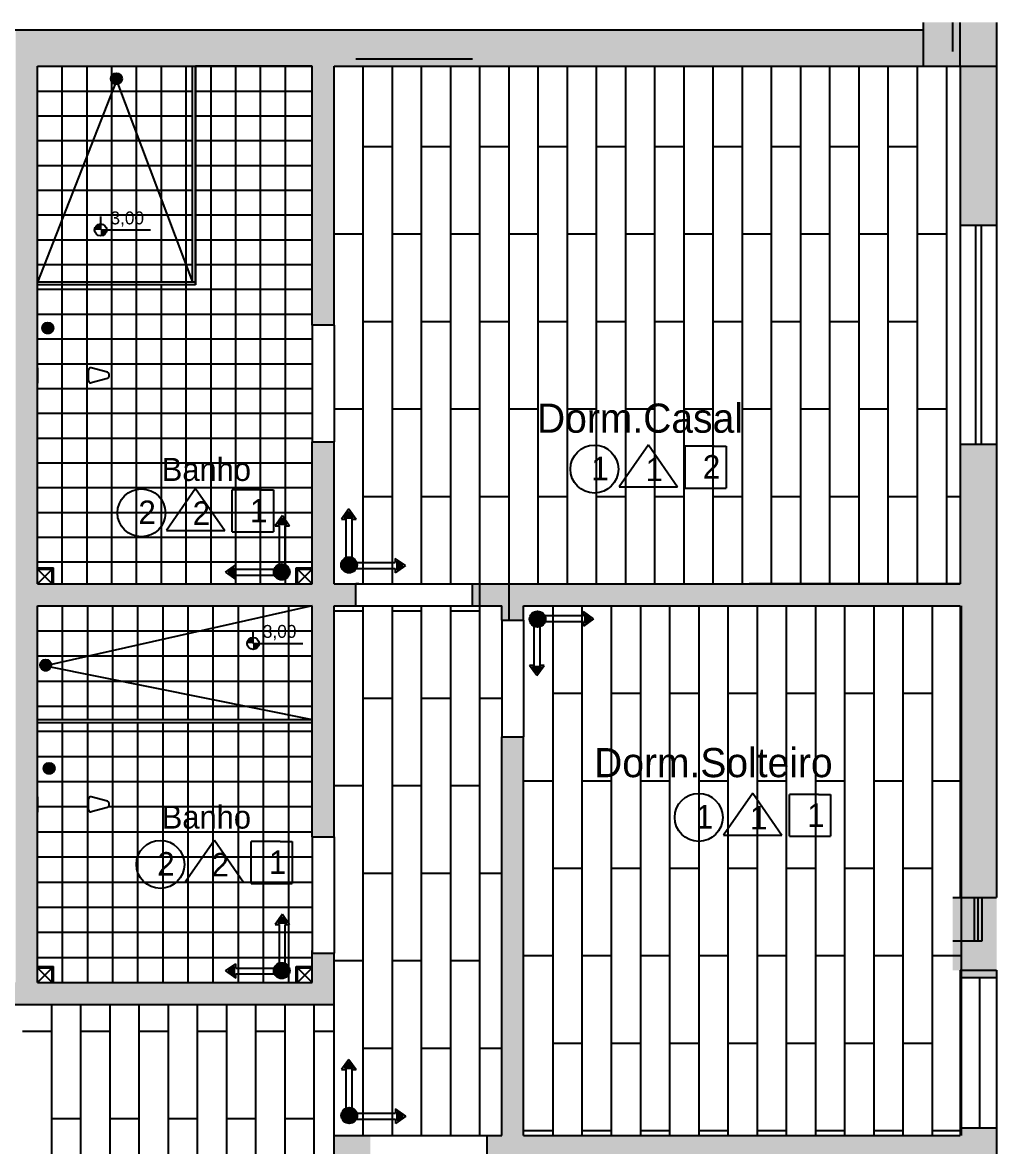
# Model space of a CAD drawing. Header units: millimetres. Extents: x 935 to 1399, y 512 to 900.
# Drawn here: x 1202.47 to 1209.15, y 822.09 to 829.8 of the extents above; entities that cross this region are included whole.
import ezdxf

# ---------------------------------------------------------------- set-up
doc = ezdxf.new("R2010")
doc.units = ezdxf.units.MM
doc.linetypes.add('ACAD_ISO02W100', pattern=[15, 12, -3])
for name, color, linetype in [('COTAS', 6, 'Continuous'), ('MOBIL', 7, 'Continuous'), ('projeçao', 7, 'ACAD_ISO02W100'), ('SANITARIOS', 5, 'Continuous')]:
    doc.layers.add(name, color=color, linetype=linetype)

msp = doc.modelspace()

# ---------------------------------------------------------------- hatches: boundary and pattern name
for color, points in [(256, [(1209.14727, 829.79935), (1208.64727, 829.79935), (1208.64727, 829.49935), (1209.14727, 829.49935)]), (254, [(1204.25154, 826.40065), (1204.22097, 826.35785), (1204.2821, 826.35785)]), (254, [(1204.7369, 826.40314), (1204.70633, 826.44593), (1204.67576, 826.40314)]), (254, [(1204.75316, 826.07883, 1), (1204.66397, 826.07883, 1)]), (254, [(1205.07829, 826.07428), (1205.0355, 826.10485), (1205.0355, 826.04371)]), (254, [(1203.92268, 826.05925), (1203.87989, 826.02868), (1203.92268, 825.99811)]), (254, [(1204.29158, 826.03092, 1), (1204.2024, 826.03092, 1)]), (254, [(1205.95627, 825.70696, 1), (1206.04546, 825.70696, 1)]), (254, [(1206.32517, 825.67863), (1206.36796, 825.7092), (1206.32517, 825.73977)]), (254, [(1205.99631, 825.33723), (1206.02688, 825.38003), (1205.96575, 825.38003)]), (254, [(1209.14727, 822.16542), (1208.87477, 822.16542), (1205.90557, 822.16542), (1205.90557, 824.89935), (1205.75557, 824.89935), (1205.75557, 822.16542), (1205.65557, 822.16542), (1205.65557, 822.01542), (1208.89727, 822.01542), (1208.89727, 821.61141), (1209.14727, 821.61141)]), (256, [(1208.84727, 823.79935), (1208.84727, 823.29935), (1209.14727, 823.29935), (1209.14727, 823.79935)]), (254, [(1204.25154, 823.66628), (1204.22097, 823.62349), (1204.2821, 823.62349)]), (254, [(1203.92268, 823.32489), (1203.87989, 823.29432), (1203.92268, 823.26375)]), (254, [(1204.29158, 823.29656, 1), (1204.2024, 823.29656, 1)]), (254, [(1204.73855, 822.62761), (1204.70798, 822.6704), (1204.67741, 822.62761)]), (254, [(1204.75481, 822.3033, 1), (1204.66562, 822.3033, 1)]), (254, [(1205.07994, 822.29875), (1205.03715, 822.32932), (1205.03715, 822.26819)])]:
    msp.add_hatch(color=color).paths.add_polyline_path(points)
h = msp.add_hatch(color=254)
h.paths.add_polyline_path([(1202.57227, 829.49935), (1204.45557, 829.49935), (1204.45557, 827.99935), (1204.45557, 827.72435), (1204.60557, 827.72435), (1204.60557, 829.49935), (1208.64727, 829.49935), (1208.64727, 829.74935), (1202.42227, 829.74935), (1202.42227, 827.79935), (1202.42227, 825.94935), (1202.57227, 825.94935), (1202.57227, 826.36242), (1202.57227, 827.64935)])
h.paths.add_polyline_path([(1204.60557, 826.92435), (1204.45557, 826.92435), (1204.45557, 825.94935), (1204.60557, 825.94935)], flags=17)
h.paths.add_polyline_path([(1209.14727, 829.49935), (1208.89727, 829.49935), (1208.89727, 828.40825), (1209.14727, 828.40825)])
h.paths.add_polyline_path([(1209.14727, 826.90825), (1208.89727, 826.90825), (1208.89727, 825.94935), (1209.14727, 825.94935)])
h = msp.add_hatch()
h.set_pattern_fill('NET', color=254, scale=0.05, style=0)
h.set_pattern_definition([(0, (1568.493319, 439.0400276), (0, 0.00625), []), (90, (1568.493319, 439.0400276), (-0.00625, 4e-19), [])])
h.paths.add_polyline_path([(1203.15214, 829.41381, 1), (1203.07569, 829.41381, 1)])
h = msp.add_hatch(color=7)
h.paths.add_polyline_path([(1203.00588, 828.4179, 0.4142136), (1202.96463, 828.37665), (1203.00588, 828.37665)])
h.paths.add_polyline_path([(1203.00588, 828.37665), (1203.00588, 828.3354, 0.4142136), (1203.04713, 828.37665)])
h = msp.add_hatch()
h.set_pattern_fill('NET', color=254, scale=0.05, style=0)
h.set_pattern_definition([(0, (1568.0229814, 437.330274), (0, 0.00625), []), (90, (1568.0229814, 437.330274), (-0.00625, 4e-19), [])])
h.paths.add_polyline_path([(1202.6818, 827.70405, 1), (1202.60535, 827.70405, 1)])
h = msp.add_hatch(color=254)
h.paths.add_polyline_path([(1202.57227, 825.79935), (1203.43357, 825.79935), (1203.43357, 825.94935), (1202.57227, 825.94935), (1202.42227, 825.94935), (1202.42227, 825.64935), (1202.42227, 823.21542), (1202.07448, 823.21542), (1202.07448, 823.06542), (1204.60557, 823.06542), (1204.60557, 823.41542), (1204.45557, 823.41542), (1204.45557, 823.21542), (1202.57227, 823.21542)])
h.paths.add_polyline_path([(1204.75557, 825.94935), (1203.43357, 825.94935), (1203.43357, 825.79935), (1204.30557, 825.79935), (1204.45557, 825.79935), (1204.45557, 824.21542), (1204.60557, 824.21542), (1204.60557, 825.79935), (1204.75557, 825.79935)])
h = msp.add_hatch(color=254)
h.paths.add_polyline_path([(1209.14727, 825.94935), (1205.55557, 825.94935), (1205.55557, 825.79935), (1205.75557, 825.79935), (1205.75557, 825.69935), (1205.90557, 825.69935), (1205.90557, 825.79935), (1208.89727, 825.79935), (1208.89727, 825.15386), (1209.14727, 825.15386)])
h.paths.add_polyline_path([(1209.14727, 825.15386), (1208.89727, 825.15386), (1208.89727, 823.79935), (1209.14727, 823.79935)])
h = msp.add_hatch(color=7)
h.paths.add_polyline_path([(1204.05042, 825.58228, 0.4142136), (1204.00917, 825.54103), (1204.05042, 825.54103)])
h.paths.add_polyline_path([(1204.05042, 825.54103), (1204.05042, 825.49978, 0.4142136), (1204.09167, 825.54103)])
h = msp.add_hatch()
h.set_pattern_fill('NET', color=254, scale=0.05, style=0)
h.set_pattern_definition([(0, (1568.0081453, 435.0180955), (0, 0.00625), []), (90, (1568.0081453, 435.0180955), (-0.00625, 4e-19), [])])
h.paths.add_polyline_path([(1202.66697, 825.39187, 1), (1202.59051, 825.39187, 1)])
h = msp.add_hatch()
h.set_pattern_fill('NET', color=254, scale=0.05, style=0)
h.set_pattern_definition([(0, (1568.0321635, 434.310175), (0, 0.00625), []), (90, (1568.0321635, 434.310175), (-0.00625, 4e-19), [])])
h.paths.add_polyline_path([(1202.69099, 824.68395, 1), (1202.61453, 824.68395, 1)])
h = msp.add_hatch(color=254)
h.paths.add_polyline_path([(1209.14727, 822.21542), (1208.89727, 822.21542), (1208.89727, 822.16542), (1209.14727, 822.16542)])
h.paths.add_polyline_path([(1209.14727, 823.29935), (1208.89727, 823.29935), (1208.89727, 823.24935), (1209.14727, 823.24935)])
h = msp.add_hatch(color=254)
h.paths.add_polyline_path([(1204.75557, 822.01542), (1204.85557, 822.01542), (1204.85557, 822.16542), (1204.60557, 822.16542), (1204.60557, 819.26542), (1204.75557, 819.26542), (1204.75557, 819.36542), (1208.89727, 819.36542), (1208.89727, 819.13327), (1209.14727, 819.13327), (1209.14727, 820.01542), (1208.89727, 820.01542), (1208.89727, 819.51542), (1204.75557, 819.51542)])
h.paths.add_polyline_path([(1208.89727, 819.13327), (1208.89727, 818.98239), (1209.14727, 818.98239), (1209.14727, 819.13327)])
h.paths.add_polyline_path([(1209.14727, 821.51542), (1209.14727, 821.61141), (1208.89727, 821.61141), (1208.89727, 821.51542)])

# ---------------------------------------------------------------- linework, layer by layer
for p, q in [((1208.64727, 829.49935), (1208.64727, 829.79935)), ((1208.84727, 829.59935), (1208.84727, 829.79935)), ((1208.89727, 829.49935), (1208.89727, 829.79935)), ((1209.14727, 829.79935), (1209.14727, 829.49935)), ((1209.14727, 829.79935), (1209.14727, 829.59935)), ((1208.64727, 829.49935), (1209.14727, 829.49935)), ((1208.89727, 825.94935), (1207.45162, 825.94935)), ((1208.84727, 823.79935), (1209.14727, 823.79935)), ((1208.84727, 823.79935), (1209.04727, 823.79935)), ((1208.89727, 823.79935), (1209.14727, 823.79935)), ((1208.99727, 823.49935), (1208.99727, 823.79935)), ((1209.02227, 823.49935), (1209.02227, 823.79935)), ((1209.04727, 823.79935), (1209.04727, 823.49935)), ((1209.04727, 823.49935), (1208.84727, 823.49935)), ((1208.89727, 823.29935), (1209.14727, 823.29935))]:
    msp.add_line(p, q)
at = {"color": 6}
for p, q in [((1201.27227, 829.74935), (1204.26414, 829.74935)), ((1202.42227, 829.74935), (1208.64727, 829.74935)), ((1202.57227, 827.79935), (1202.57227, 829.49935)), ((1202.57227, 827.84935), (1202.57227, 829.49935)), ((1202.57227, 825.94935), (1202.57227, 829.49935)), ((1202.57227, 827.79935), (1202.57227, 829.49935)), ((1202.57227, 827.84935), (1202.57227, 829.49935)), ((1202.57227, 825.94935), (1202.57227, 829.49935)), ((1202.57227, 829.49935), (1204.45557, 829.49935)), ((1202.57227, 829.49935), (1204.45557, 829.49935)), ((1203.63557, 828.01935), (1203.63557, 829.49935)), ((1203.63557, 828.01935), (1203.63557, 829.49935)), ((1203.65557, 827.99935), (1203.65557, 829.49935)), ((1203.65557, 827.99935), (1203.65557, 829.49935)), ((1204.45557, 827.72435), (1204.45557, 829.49935)), ((1204.45557, 827.72435), (1204.45557, 829.49935)), ((1204.60557, 829.49935), (1208.64727, 829.49935)), ((1204.60557, 827.72435), (1204.60557, 829.49935)), ((1204.60557, 827.72435), (1204.60557, 829.49935)), ((1208.89727, 829.49935), (1208.89727, 825.94935)), ((1209.14727, 829.49935), (1209.14727, 825.94935)), ((1208.89727, 828.40825), (1209.14727, 828.40825)), ((1203.65557, 828.01935), (1202.57227, 828.01935)), ((1203.65557, 828.01935), (1202.57227, 828.01935)), ((1203.65557, 827.99935), (1202.57227, 827.99935)), ((1203.65557, 827.99935), (1202.57227, 827.99935)), ((1204.60557, 827.72435), (1204.45557, 827.72435)), ((1204.60557, 827.72435), (1204.45557, 827.72435)), ((1202.57227, 825.94935), (1202.57227, 827.64935)), ((1202.57227, 825.94935), (1202.57227, 827.64935)), ((1202.57227, 825.94935), (1202.57227, 827.64935)), ((1202.57227, 825.94935), (1202.57227, 827.64935)), ((1202.57227, 825.94935), (1202.57227, 827.64935)), ((1202.57227, 825.94935), (1202.57227, 827.64935)), ((1208.89727, 827.57079), (1208.89727, 825.94935)), ((1208.89727, 827.12435), (1208.89727, 825.94935)), ((1204.45557, 826.92435), (1204.60557, 826.92435)), ((1204.45557, 825.94935), (1204.45557, 826.92435)), ((1204.45557, 826.92435), (1204.60557, 826.92435)), ((1204.45557, 825.94935), (1204.45557, 826.92435)), ((1204.60557, 825.94935), (1204.60557, 826.92435)), ((1204.60557, 825.94935), (1204.60557, 826.92435)), ((1208.89727, 826.90825), (1209.14727, 826.90825)), ((1202.57227, 825.94935), (1202.57227, 826.36242)), ((1202.57227, 825.94935), (1202.57227, 826.36242)), ((1202.57227, 825.94935), (1202.57227, 826.36242)), ((1202.57227, 825.94935), (1202.57227, 826.36242)), ((1202.57227, 826.05935), (1202.68227, 826.05935)), ((1202.57227, 826.04935), (1202.67227, 826.04935)), ((1202.57227, 826.04935), (1202.67227, 826.04935)), ((1202.67227, 825.94935), (1202.67227, 826.04935)), ((1202.67227, 825.94935), (1202.67227, 826.04935)), ((1202.68227, 825.94935), (1202.68227, 826.05935)), ((1204.34557, 825.94935), (1204.34557, 826.05935)), ((1204.34557, 826.05935), (1204.45557, 826.05935)), ((1204.35557, 826.04935), (1204.45557, 826.04935)), ((1204.35557, 825.94935), (1204.35557, 826.04935)), ((1204.35557, 826.04935), (1204.45557, 826.04935)), ((1204.35557, 825.94935), (1204.35557, 826.04935)), ((1202.57227, 825.94935), (1204.45557, 825.94935)), ((1202.57227, 825.94935), (1204.45557, 825.94935)), ((1202.57227, 825.94935), (1204.45557, 825.94935)), ((1202.57227, 825.94935), (1204.45557, 825.94935)), ((1202.57227, 825.94935), (1204.45557, 825.94935)), ((1202.57227, 825.94935), (1204.45557, 825.94935)), ((1202.57227, 825.94935), (1204.45557, 825.94935)), ((1202.82227, 825.94935), (1204.45557, 825.94935)), ((1203.87227, 825.94935), (1204.45557, 825.94935)), ((1204.60557, 825.94935), (1204.75557, 825.94935)), ((1204.60557, 825.94935), (1204.77557, 825.94935)), ((1204.60557, 825.94935), (1204.70557, 825.94935)), ((1204.60557, 825.94935), (1204.75557, 825.94935)), ((1204.75557, 825.79935), (1204.75557, 825.94935)), ((1204.75557, 825.79935), (1204.75557, 825.94935)), ((1205.55557, 825.94935), (1208.89727, 825.94935)), ((1205.55557, 825.94935), (1205.85557, 825.94935)), ((1205.55557, 825.79935), (1205.55557, 825.94935)), ((1205.85557, 825.94935), (1208.89727, 825.94935)), ((1205.85557, 825.94935), (1208.89727, 825.94935)), ((1206.15557, 825.94935), (1208.89727, 825.94935)), ((1206.15557, 825.94935), (1208.89727, 825.94935)), ((1209.14727, 825.94935), (1209.14727, 823.79935)), ((1202.57227, 825.79935), (1204.30557, 825.79935)), ((1202.57227, 823.21542), (1202.57227, 825.79935)), ((1202.57227, 825.79935), (1204.30557, 825.79935)), ((1202.57227, 825.79935), (1204.30557, 825.79935)), ((1202.57227, 823.21542), (1202.57227, 825.79935)), ((1203.62227, 825.79935), (1204.45557, 825.79935)), ((1203.62227, 825.79935), (1204.45557, 825.79935)), ((1203.62227, 825.79935), (1204.45557, 825.79935)), ((1204.45557, 824.21542), (1204.45557, 825.79935)), ((1204.45557, 824.21542), (1204.45557, 825.79935)), ((1204.60557, 825.79935), (1204.75557, 825.79935)), ((1204.60557, 824.21542), (1204.60557, 825.79935)), ((1204.60557, 825.79935), (1204.75557, 825.79935)), ((1204.60557, 825.79935), (1204.75557, 825.79935)), ((1204.60557, 824.21542), (1204.60557, 825.79935)), ((1205.55557, 825.79935), (1205.75557, 825.79935)), ((1205.55557, 825.79935), (1205.75557, 825.79935)), ((1205.75557, 825.69935), (1205.75557, 825.79935)), ((1205.75557, 825.69935), (1205.75557, 825.79935)), ((1205.90557, 825.79935), (1208.89727, 825.79935)), ((1205.90557, 825.79935), (1208.89727, 825.79935)), ((1205.90557, 825.79935), (1208.89727, 825.79935)), ((1205.90557, 825.79935), (1208.89727, 825.79935)), ((1205.90557, 825.69935), (1205.90557, 825.79935)), ((1208.89727, 825.79935), (1208.89727, 823.79935)), ((1202.57227, 825.5427), (1202.57227, 825.64935)), ((1202.57227, 824.01242), (1202.57227, 825.64935)), ((1202.57227, 825.5427), (1202.57227, 825.64935)), ((1202.57227, 824.01242), (1202.57227, 825.64935)), ((1205.75557, 825.69935), (1205.90557, 825.69935)), ((1205.75557, 825.69935), (1205.90557, 825.69935)), ((1208.89727, 825.64935), (1208.89727, 823.79935)), ((1208.89727, 825.64935), (1208.89727, 823.79935)), ((1208.89727, 825.64935), (1208.89727, 824.88147)), ((1205.75557, 824.89935), (1205.90557, 824.89935)), ((1205.75557, 822.16542), (1205.75557, 824.89935)), ((1205.90557, 822.16542), (1205.90557, 824.89935)), ((1205.90557, 822.16542), (1205.90557, 824.89935)), ((1204.45557, 824.21542), (1204.60557, 824.21542)), ((1204.45557, 824.21542), (1204.60557, 824.21542)), ((1204.45557, 823.21542), (1204.45557, 823.41542)), ((1204.45557, 823.41542), (1204.60557, 823.41542)), ((1204.45557, 823.21542), (1204.45557, 823.41542)), ((1204.45557, 823.41542), (1204.60557, 823.41542)), ((1204.60557, 823.06542), (1204.60557, 823.41542)), ((1204.60557, 823.06542), (1204.60557, 823.41542)), ((1202.57227, 823.32542), (1202.68227, 823.32542)), ((1202.57227, 823.31542), (1202.67227, 823.31542)), ((1202.57227, 823.31542), (1202.67227, 823.31542)), ((1202.67227, 823.21542), (1202.67227, 823.31542)), ((1202.67227, 823.21542), (1202.67227, 823.31542)), ((1202.68227, 823.21542), (1202.68227, 823.32542)), ((1204.34557, 823.21542), (1204.34557, 823.32542)), ((1204.34557, 823.32542), (1204.45557, 823.32542)), ((1204.35557, 823.31542), (1204.45557, 823.31542)), ((1204.35557, 823.21542), (1204.35557, 823.31542)), ((1204.35557, 823.31542), (1204.45557, 823.31542)), ((1204.35557, 823.21542), (1204.35557, 823.31542)), ((1208.89727, 823.29935), (1208.89727, 822.16542)), ((1208.89727, 823.24935), (1209.14727, 823.24935)), ((1209.14727, 823.29935), (1209.14727, 822.16542)), ((1202.57227, 823.21545), (1204.30557, 823.21545)), ((1202.57227, 823.21542), (1204.45557, 823.21542)), ((1202.57227, 823.21542), (1204.45557, 823.21542)), ((1202.07448, 823.06542), (1204.60557, 823.06542)), ((1202.07448, 823.06542), (1204.60557, 823.06542)), ((1204.60557, 819.26542), (1204.60557, 822.16542)), ((1204.60557, 822.16542), (1204.85557, 822.16542)), ((1205.65557, 822.01542), (1205.65557, 822.16542)), ((1205.65557, 822.01542), (1205.65557, 822.16542)), ((1205.65557, 822.01542), (1205.65557, 822.16542)), ((1205.65557, 822.16542), (1205.75557, 822.16542)), ((1205.90557, 822.16542), (1208.89727, 822.16542)), ((1209.14727, 822.21542), (1208.89727, 822.21542)), ((1209.14727, 822.16542), (1209.14727, 819.51542))]:
    msp.add_line(p, q, dxfattribs=at)
at = {"color": 254}
for p, q in [((1202.74227, 828.01935), (1202.74227, 829.49935)), ((1202.91227, 828.01935), (1202.91227, 829.49935)), ((1203.08227, 828.01935), (1203.08227, 829.49935)), ((1203.25227, 828.01935), (1203.25227, 829.49935)), ((1203.42227, 828.01935), (1203.42227, 829.49935)), ((1203.59227, 828.01935), (1203.59227, 829.49935)), ((1203.59227, 828.01935), (1203.59227, 829.49935)), ((1203.76227, 825.94935), (1203.76227, 829.49935)), ((1203.93227, 825.94935), (1203.93227, 829.49935)), ((1204.10227, 825.94935), (1204.10227, 829.49935)), ((1204.27227, 825.94935), (1204.27227, 829.49935)), ((1204.75557, 829.54935), (1205.55557, 829.54935)), ((1204.80557, 825.94935), (1204.80557, 829.49935)), ((1205.00557, 825.94935), (1205.00557, 829.49935)), ((1205.20557, 825.94935), (1205.20557, 829.49935)), ((1205.40557, 825.94935), (1205.40557, 829.49935)), ((1205.60557, 822.16542), (1205.60557, 829.49935)), ((1205.60557, 822.16542), (1205.60557, 829.49935)), ((1205.80557, 825.69935), (1205.80557, 829.49935)), ((1205.80557, 825.94935), (1205.80557, 829.49935)), ((1206.00557, 825.94935), (1206.00557, 829.49935)), ((1206.20557, 825.94935), (1206.20557, 829.49935)), ((1206.40557, 825.94935), (1206.40557, 829.49935)), ((1206.60557, 825.94935), (1206.60557, 829.49935)), ((1206.80557, 825.94935), (1206.80557, 829.49935)), ((1207.00557, 825.94935), (1207.00557, 829.49935)), ((1207.20557, 825.94935), (1207.20557, 829.49935)), ((1207.40557, 825.94935), (1207.40557, 829.49935)), ((1207.60557, 825.94935), (1207.60557, 829.49935)), ((1207.80557, 825.94935), (1207.80557, 829.49935)), ((1208.00557, 825.94935), (1208.00557, 829.49935)), ((1208.20557, 825.94935), (1208.20557, 829.49935)), ((1208.40557, 825.94935), (1208.40557, 829.49935)), ((1208.60557, 825.94935), (1208.60557, 829.49935)), ((1208.80557, 825.94935), (1208.80557, 829.49935)), ((1203.11392, 829.40253), (1202.57227, 828.01935)), ((1202.57227, 829.32935), (1203.08633, 829.32935)), ((1203.08227, 829.32935), (1203.63557, 829.32935)), ((1203.11392, 829.40253), (1203.63557, 828.01935)), ((1203.65557, 829.32935), (1204.45557, 829.32935)), ((1202.57227, 829.15935), (1203.05812, 829.15935)), ((1202.91227, 829.15935), (1203.63557, 829.15935)), ((1203.65557, 829.15935), (1204.45557, 829.15935)), ((1202.57227, 828.98935), (1203.04108, 828.98935)), ((1202.91227, 828.98935), (1203.63557, 828.98935)), ((1203.65557, 828.98935), (1204.45557, 828.98935)), ((1204.80557, 828.94935), (1205.00557, 828.94935)), ((1205.20557, 828.94935), (1205.40557, 828.94935)), ((1205.60557, 828.94935), (1205.80557, 828.94935)), ((1206.00557, 828.94935), (1206.20557, 828.94935)), ((1206.40557, 828.94935), (1206.60557, 828.94935)), ((1206.80557, 828.94935), (1207.00557, 828.94935)), ((1207.20557, 828.94935), (1207.40557, 828.94935)), ((1207.60557, 828.94935), (1207.80557, 828.94935)), ((1208.00557, 828.94935), (1208.20557, 828.94935)), ((1208.40557, 828.94935), (1208.60557, 828.94935)), ((1202.57227, 828.81935), (1203.63557, 828.81935)), ((1203.65557, 828.81935), (1204.45557, 828.81935)), ((1202.57227, 828.64935), (1203.63557, 828.64935)), ((1203.25227, 827.11935), (1203.25227, 828.64935)), ((1203.65557, 828.64935), (1204.45557, 828.64935)), ((1202.74227, 827.11935), (1202.74227, 828.62003)), ((1203.08227, 827.28935), (1203.08227, 828.62003)), ((1202.57227, 828.47935), (1203.63557, 828.47935)), ((1203.65557, 828.47935), (1204.45557, 828.47935)), ((1204.60557, 828.34935), (1204.80557, 828.34935)), ((1205.00557, 828.34935), (1205.20557, 828.34935)), ((1205.40557, 828.34935), (1205.60557, 828.34935)), ((1205.80557, 828.34935), (1206.00557, 828.34935)), ((1206.20557, 828.34935), (1206.40557, 828.34935)), ((1206.60557, 828.34935), (1206.80557, 828.34935)), ((1207.00557, 828.34935), (1207.20557, 828.34935)), ((1207.40557, 828.34935), (1207.60557, 828.34935)), ((1207.80557, 828.34935), (1208.00557, 828.34935)), ((1208.20557, 828.34935), (1208.40557, 828.34935)), ((1208.60557, 828.34935), (1208.80557, 828.34935)), ((1202.57227, 828.30935), (1203.63557, 828.30935)), ((1202.91227, 827.28935), (1202.91227, 828.30935)), ((1203.65557, 828.30935), (1204.45557, 828.30935)), ((1202.57227, 828.13935), (1203.63557, 828.13935)), ((1203.65557, 828.13935), (1204.45557, 828.13935)), ((1203.59227, 825.94935), (1203.59227, 828.01935)), ((1202.57227, 827.96935), (1204.45557, 827.96935)), ((1203.42227, 825.94935), (1203.42227, 827.99935)), ((1203.59227, 827.79935), (1203.59227, 827.99935)), ((1204.80557, 825.94935), (1204.80557, 827.87028)), ((1202.57227, 827.79935), (1204.45557, 827.79935)), ((1204.45557, 827.72435), (1204.45557, 826.92435)), ((1204.45557, 827.72435), (1204.45557, 826.92435)), ((1204.60557, 827.72435), (1204.60557, 826.92435)), ((1204.80557, 827.74935), (1205.00557, 827.74935)), ((1205.20557, 827.74935), (1205.40557, 827.74935)), ((1205.60557, 827.74935), (1205.80557, 827.74935)), ((1206.00557, 827.74935), (1206.20557, 827.74935)), ((1206.40557, 827.74935), (1206.60557, 827.74935)), ((1206.80557, 827.74935), (1207.00557, 827.74935)), ((1207.20557, 827.74935), (1207.40557, 827.74935)), ((1207.60557, 827.74935), (1207.80557, 827.74935)), ((1208.00557, 827.74935), (1208.20557, 827.74935)), ((1208.40557, 827.74935), (1208.60557, 827.74935)), ((1202.57227, 827.62935), (1202.91227, 827.62935)), ((1202.91227, 827.62935), (1204.45557, 827.62935)), ((1202.57227, 827.45935), (1203.42227, 827.45935)), ((1203.30324, 827.45935), (1204.45557, 827.45935)), ((1202.57227, 827.28935), (1203.42227, 827.28935)), ((1202.91227, 825.94935), (1202.91227, 827.28935)), ((1203.08227, 825.94935), (1203.08227, 827.28935)), ((1203.29884, 827.28935), (1204.45557, 827.28935)), ((1202.74227, 825.94935), (1202.74227, 827.16986)), ((1203.25227, 825.94935), (1203.25227, 827.22713)), ((1202.57227, 827.11935), (1204.45557, 827.11935)), ((1204.60557, 827.14935), (1204.80557, 827.14935)), ((1205.00557, 827.14935), (1205.20557, 827.14935)), ((1205.40557, 827.14935), (1205.60557, 827.14935)), ((1205.80557, 827.14935), (1206.00557, 827.14935)), ((1206.20557, 827.14935), (1206.40557, 827.14935)), ((1206.60557, 827.14935), (1206.80557, 827.14935)), ((1207.00557, 827.14935), (1207.20557, 827.14935)), ((1207.40557, 827.14935), (1207.60557, 827.14935)), ((1207.80557, 827.14935), (1208.00557, 827.14935)), ((1208.20557, 827.14935), (1208.40557, 827.14935)), ((1208.60557, 827.14935), (1208.80557, 827.14935)), ((1202.57227, 826.94935), (1204.45557, 826.94935)), ((1206.76125, 826.90311), (1206.56125, 826.61535)), ((1206.76125, 826.90311), (1206.96125, 826.61535)), ((1207.21233, 826.8942), (1207.01233, 826.8942)), ((1207.01233, 826.60644), (1207.01233, 826.8942)), ((1207.21233, 826.8942), (1207.29436, 826.8942)), ((1207.29436, 826.8942), (1207.29436, 826.60644)), ((1202.57227, 826.77935), (1204.45557, 826.77935)), ((1202.57227, 826.60935), (1204.45557, 826.60935)), ((1203.65664, 826.60306), (1203.45664, 826.3153)), ((1203.65664, 826.60306), (1203.85664, 826.3153)), ((1204.10772, 826.59415), (1203.90772, 826.59415)), ((1203.90772, 826.30639), (1203.90772, 826.59415)), ((1204.10772, 826.59415), (1204.18975, 826.59415)), ((1204.18975, 826.59415), (1204.18975, 826.30639)), ((1206.56125, 826.61535), (1206.96125, 826.61535)), ((1207.01233, 826.60644), (1207.29436, 826.60644)), ((1204.80557, 826.54935), (1205.00557, 826.54935)), ((1205.20557, 826.54935), (1205.40557, 826.54935)), ((1205.60557, 826.54935), (1205.80557, 826.54935)), ((1206.00557, 826.54935), (1206.20557, 826.54935)), ((1206.40557, 826.54935), (1206.60557, 826.54935)), ((1206.80557, 826.54935), (1207.00557, 826.54935)), ((1207.20557, 826.54935), (1207.40557, 826.54935)), ((1207.60557, 826.54935), (1207.80557, 826.54935)), ((1208.00557, 826.54935), (1208.20557, 826.54935)), ((1208.40557, 826.54935), (1208.60557, 826.54935)), ((1208.80557, 826.54935), (1208.89727, 826.54935)), ((1202.57227, 826.43935), (1204.45557, 826.43935)), ((1202.57227, 826.43935), (1204.45557, 826.43935)), ((1204.25154, 826.41785), (1204.20154, 826.34785)), ((1204.25154, 826.40065), (1204.22097, 826.35785)), ((1204.25154, 826.41785), (1204.30154, 826.34785)), ((1204.25154, 826.40065), (1204.2821, 826.35785)), ((1204.70633, 826.46314), (1204.65633, 826.39314)), ((1204.70633, 826.44593), (1204.67576, 826.40314)), ((1204.67576, 826.40314), (1204.7369, 826.40314)), ((1204.70633, 826.46314), (1204.75633, 826.39314)), ((1204.70633, 826.44593), (1204.7369, 826.40314)), ((1204.20154, 826.34785), (1204.23119, 826.34785)), ((1204.22097, 826.35785), (1204.2821, 826.35785)), ((1204.23119, 826.08316), (1204.23119, 826.34748)), ((1204.27179, 826.07953), (1204.27179, 826.34748)), ((1204.27184, 826.34785), (1204.30154, 826.34785)), ((1204.65633, 826.39314), (1204.68598, 826.39314)), ((1204.68598, 826.39314), (1204.68598, 826.12851)), ((1204.72663, 826.39314), (1204.72663, 826.13033)), ((1204.72663, 826.39314), (1204.75633, 826.39314)), ((1202.57227, 826.26935), (1204.45557, 826.26935)), ((1203.45664, 826.3153), (1203.85664, 826.3153)), ((1203.90772, 826.30639), (1204.18975, 826.30639)), ((1202.57227, 826.09935), (1204.45557, 826.09935)), ((1204.7608, 826.09463), (1205.02513, 826.09463)), ((1205.0255, 826.12428), (1205.0255, 826.09463)), ((1205.0955, 826.07428), (1205.0255, 826.12428)), ((1205.0355, 826.10485), (1205.0355, 826.04371)), ((1205.07829, 826.07428), (1205.0355, 826.10485)), ((1203.86268, 826.02868), (1203.93268, 826.07868)), ((1203.86268, 826.02868), (1203.93268, 825.97868)), ((1203.87989, 826.02868), (1203.92268, 826.05925)), ((1203.87989, 826.02868), (1203.92268, 825.99811)), ((1203.92268, 825.99811), (1203.92268, 826.05925)), ((1203.93268, 826.04898), (1203.93268, 826.07868)), ((1203.93268, 826.04898), (1204.19549, 826.04898)), ((1204.75718, 826.05403), (1205.02513, 826.05403)), ((1205.0955, 826.07428), (1205.0255, 826.02428)), ((1205.0255, 826.05398), (1205.0255, 826.02428)), ((1205.07829, 826.07428), (1205.0355, 826.04371)), ((1203.93268, 826.00834), (1204.1973, 826.00834)), ((1203.93268, 825.97868), (1203.93268, 826.00834)), ((1204.75557, 825.94935), (1205.55557, 825.94935)), ((1204.45557, 825.79935), (1202.62874, 825.38685)), ((1202.74453, 825.28257), (1202.74453, 825.79935)), ((1202.91679, 825.28257), (1202.91679, 825.79935)), ((1203.08905, 825.28257), (1203.08905, 825.79935)), ((1203.26131, 825.01935), (1203.26131, 825.79935)), ((1203.43357, 825.01935), (1203.43357, 825.79935)), ((1203.60583, 825.01935), (1203.60583, 825.79935)), ((1203.77809, 825.01935), (1203.77809, 825.79935)), ((1203.95035, 825.01935), (1203.95035, 825.79935)), ((1204.12261, 825.01935), (1204.12261, 825.79935)), ((1204.29487, 825.01935), (1204.29487, 825.79935)), ((1204.75557, 825.79935), (1205.55557, 825.79935)), ((1204.80557, 822.16542), (1204.80557, 825.79935)), ((1205.00557, 822.16542), (1205.00557, 825.79935)), ((1205.20557, 822.16542), (1205.20557, 825.79935)), ((1205.40557, 822.16542), (1205.40557, 825.79935)), ((1205.60557, 822.16542), (1205.60557, 825.79935)), ((1205.90557, 825.69935), (1205.90557, 825.79935)), ((1206.10557, 825.79935), (1206.10557, 822.16542)), ((1206.30557, 825.79935), (1206.30557, 822.16542)), ((1206.50557, 825.79935), (1206.50557, 822.16542)), ((1206.70557, 825.79935), (1206.70557, 822.16542)), ((1206.90557, 825.79935), (1206.90557, 822.16542)), ((1207.10557, 825.79935), (1207.10557, 822.16542)), ((1207.30557, 825.79935), (1207.30557, 822.16542)), ((1207.50557, 825.79935), (1207.50557, 822.16542)), ((1207.70557, 825.79935), (1207.70557, 822.16542)), ((1207.90557, 825.79935), (1207.90557, 822.16542)), ((1208.10557, 825.79935), (1208.10557, 822.16542)), ((1208.30557, 825.79935), (1208.30557, 822.16542)), ((1208.50557, 825.79935), (1208.50557, 822.16542)), ((1208.70557, 825.79935), (1208.70557, 822.16542)), ((1208.90557, 825.79935), (1208.90557, 822.16542)), ((1204.60557, 825.76542), (1204.80557, 825.76542)), ((1205.00557, 825.76542), (1205.20557, 825.76542)), ((1205.40557, 825.76542), (1205.60557, 825.76542)), ((1206.31517, 825.72955), (1206.05055, 825.72955)), ((1206.38517, 825.7092), (1206.31517, 825.7592)), ((1206.31517, 825.7592), (1206.31517, 825.72955)), ((1206.38517, 825.7092), (1206.31517, 825.6592)), ((1206.36796, 825.7092), (1206.32517, 825.73977)), ((1206.32517, 825.73977), (1206.32517, 825.67863)), ((1206.36796, 825.7092), (1206.32517, 825.67863)), ((1205.90557, 825.69935), (1205.90557, 824.89935)), ((1205.97606, 825.65835), (1205.97606, 825.3904)), ((1206.01666, 825.65472), (1206.01666, 825.3904)), ((1206.31517, 825.6889), (1206.05236, 825.6889)), ((1206.31517, 825.6889), (1206.31517, 825.6592)), ((1202.57227, 825.62709), (1204.45557, 825.62709)), ((1202.57227, 825.45483), (1202.93845, 825.45483)), ((1202.74453, 825.45483), (1204.45557, 825.45483)), ((1202.62874, 825.38685), (1204.45557, 825.01935)), ((1202.74453, 825.01935), (1202.74453, 825.35629)), ((1203.08905, 825.01935), (1203.08905, 825.34205)), ((1205.99631, 825.32003), (1205.94631, 825.39003)), ((1205.97601, 825.39003), (1205.94631, 825.39003)), ((1206.02688, 825.38003), (1205.96575, 825.38003)), ((1205.99631, 825.33723), (1205.96575, 825.38003)), ((1205.99631, 825.32003), (1206.04631, 825.39003)), ((1205.99631, 825.33723), (1206.02688, 825.38003)), ((1206.04631, 825.39003), (1206.01666, 825.39003)), ((1202.57227, 825.28257), (1202.94728, 825.28257)), ((1202.91679, 825.01935), (1202.91679, 825.30705)), ((1202.91679, 825.28257), (1204.45557, 825.28257)), ((1204.80557, 825.16542), (1205.00557, 825.16542)), ((1205.20557, 825.16542), (1205.40557, 825.16542)), ((1205.60557, 825.16542), (1205.75557, 825.16542)), ((1206.10557, 825.19935), (1206.30557, 825.19935)), ((1206.50557, 825.19935), (1206.70557, 825.19935)), ((1206.90557, 825.19935), (1207.10557, 825.19935)), ((1207.30557, 825.19935), (1207.50557, 825.19935)), ((1207.70557, 825.19935), (1207.90557, 825.19935)), ((1208.10557, 825.19935), (1208.30557, 825.19935)), ((1208.50557, 825.19935), (1208.70557, 825.19935)), ((1202.57227, 825.11031), (1204.45557, 825.11031)), ((1202.57227, 824.93805), (1204.45557, 824.93805)), ((1202.74453, 824.07675), (1202.74453, 824.99935)), ((1202.91679, 824.59353), (1202.91679, 824.99935)), ((1203.08905, 824.59353), (1203.08905, 824.99935)), ((1203.26131, 824.24901), (1203.26131, 824.99935)), ((1203.43357, 823.21545), (1203.43357, 824.99935)), ((1203.60583, 823.21545), (1203.60583, 824.99935)), ((1203.77809, 823.43542), (1203.77809, 824.99935)), ((1203.95035, 823.43542), (1203.95035, 824.99935)), ((1204.12261, 823.43542), (1204.12261, 824.99935)), ((1204.29487, 823.43542), (1204.29487, 824.99935)), ((1202.57227, 824.76579), (1204.45557, 824.76579)), ((1202.57227, 824.59353), (1203.26131, 824.59353)), ((1202.91679, 824.02006), (1202.91679, 824.59353)), ((1203.08905, 823.73223), (1203.08905, 824.59353)), ((1203.24688, 824.59353), (1204.45557, 824.59353)), ((1204.60557, 824.56542), (1204.80557, 824.56542)), ((1205.00557, 824.56542), (1205.20557, 824.56542)), ((1205.40557, 824.56542), (1205.60557, 824.56542)), ((1205.90557, 824.59935), (1206.10557, 824.59935)), ((1206.30557, 824.59935), (1206.50557, 824.59935)), ((1206.70557, 824.59935), (1206.90557, 824.59935)), ((1207.10557, 824.59935), (1207.30557, 824.59935)), ((1207.50557, 824.59935), (1207.70557, 824.59935)), ((1207.90557, 824.59935), (1208.10557, 824.59935)), ((1208.30557, 824.59935), (1208.50557, 824.59935)), ((1208.70557, 824.59935), (1208.89727, 824.59935)), ((1207.47662, 824.51444), (1207.27662, 824.22668)), ((1207.47662, 824.51444), (1207.67662, 824.22668)), ((1207.9277, 824.50552), (1207.7277, 824.50552)), ((1207.7277, 824.21777), (1207.7277, 824.50552)), ((1207.9277, 824.50552), (1208.00974, 824.50552)), ((1208.00974, 824.50552), (1208.00974, 824.21777)), ((1202.57227, 824.42127), (1202.92337, 824.42127)), ((1203.06106, 824.42127), (1204.45557, 824.42127)), ((1202.57227, 824.24901), (1203.26131, 824.24901)), ((1203.20818, 824.24901), (1204.45557, 824.24901)), ((1203.26131, 823.21545), (1203.26131, 824.29424)), ((1202.74453, 823.38771), (1202.74453, 824.22649)), ((1203.78612, 824.19195), (1203.58612, 823.9042)), ((1203.78612, 824.19195), (1203.98612, 823.9042)), ((1204.2372, 824.18304), (1204.0372, 824.18304)), ((1204.0372, 823.89528), (1204.0372, 824.18304)), ((1204.2372, 824.18304), (1204.31924, 824.18304)), ((1204.31924, 824.18304), (1204.31924, 823.89528)), ((1204.45557, 824.21542), (1204.45557, 823.41542)), ((1204.45557, 824.21542), (1204.45557, 823.41542)), ((1204.60557, 824.21542), (1204.60557, 823.41542)), ((1207.27662, 824.22668), (1207.67662, 824.22668)), ((1207.7277, 824.21777), (1208.00974, 824.21777)), ((1202.57227, 824.07675), (1204.45557, 824.07675)), ((1202.91679, 823.21545), (1202.91679, 824.07675)), ((1204.80557, 823.96542), (1205.00557, 823.96542)), ((1205.20557, 823.96542), (1205.40557, 823.96542)), ((1205.60557, 823.96542), (1205.75557, 823.96542)), ((1206.10557, 823.99935), (1206.30557, 823.99935)), ((1206.50557, 823.99935), (1206.70557, 823.99935)), ((1206.90557, 823.99935), (1207.10557, 823.99935)), ((1207.30557, 823.99935), (1207.50557, 823.99935)), ((1207.70557, 823.99935), (1207.90557, 823.99935)), ((1208.10557, 823.99935), (1208.30557, 823.99935)), ((1208.50557, 823.99935), (1208.70557, 823.99935)), ((1202.57227, 823.90449), (1204.45557, 823.90449)), ((1203.58612, 823.9042), (1203.98612, 823.9042)), ((1204.0372, 823.89528), (1204.31924, 823.89528)), ((1202.57227, 823.73223), (1204.45557, 823.73223)), ((1203.08905, 823.21545), (1203.08905, 823.73223)), ((1204.25154, 823.68349), (1204.20154, 823.61349)), ((1204.25154, 823.66628), (1204.22097, 823.62349)), ((1204.22097, 823.62349), (1204.2821, 823.62349)), ((1204.25154, 823.68349), (1204.30154, 823.61349)), ((1204.25154, 823.66628), (1204.2821, 823.62349)), ((1202.57227, 823.55997), (1204.45557, 823.55997)), ((1203.77809, 823.21545), (1203.77809, 823.55997)), ((1203.95035, 823.21545), (1203.95035, 823.55997)), ((1204.12261, 823.21545), (1204.12261, 823.55997)), ((1204.20154, 823.61349), (1204.23119, 823.61349)), ((1204.23119, 823.34879), (1204.23119, 823.61312)), ((1204.27179, 823.34517), (1204.27179, 823.61312)), ((1204.27184, 823.61349), (1204.30154, 823.61349)), ((1204.29487, 823.21545), (1204.29487, 823.55997)), ((1202.74453, 823.21545), (1202.74453, 823.44648)), ((1202.91679, 823.21545), (1202.91679, 823.44648)), ((1204.60557, 822.16542), (1204.60557, 823.41542)), ((1205.90557, 823.39935), (1206.10557, 823.39935)), ((1206.30557, 823.39935), (1206.50557, 823.39935)), ((1206.70557, 823.39935), (1206.90557, 823.39935)), ((1207.10557, 823.39935), (1207.30557, 823.39935)), ((1207.50557, 823.39935), (1207.70557, 823.39935)), ((1207.90557, 823.39935), (1208.10557, 823.39935)), ((1208.30557, 823.39935), (1208.50557, 823.39935)), ((1208.70557, 823.39935), (1208.89727, 823.39935)), ((1202.57227, 823.38771), (1204.45557, 823.38771)), ((1203.86268, 823.29432), (1203.93268, 823.34432)), ((1203.87989, 823.29432), (1203.92268, 823.32489)), ((1203.92268, 823.26375), (1203.92268, 823.32489)), ((1203.93268, 823.31462), (1203.93268, 823.34432)), ((1203.93268, 823.31462), (1204.19549, 823.31462)), ((1204.60557, 823.36542), (1204.80557, 823.36542)), ((1205.00557, 823.36542), (1205.20557, 823.36542)), ((1205.40557, 823.36542), (1205.60557, 823.36542)), ((1203.86268, 823.29432), (1203.93268, 823.24432)), ((1203.87989, 823.29432), (1203.92268, 823.26375)), ((1203.93268, 823.27397), (1204.1973, 823.27397)), ((1203.93268, 823.24432), (1203.93268, 823.27397)), ((1202.66994, 823.06542), (1202.66994, 818.46542)), ((1202.86762, 823.06542), (1202.86762, 818.46542)), ((1203.06762, 823.06542), (1203.06762, 818.46542)), ((1203.26762, 823.06542), (1203.26762, 818.46542)), ((1203.46762, 823.06542), (1203.46762, 818.46542)), ((1203.66762, 823.06542), (1203.66762, 818.46542)), ((1203.86762, 823.06542), (1203.86762, 818.46542)), ((1204.06762, 823.06542), (1204.06762, 818.46542)), ((1204.26762, 823.06542), (1204.26762, 818.46542)), ((1204.46762, 823.06542), (1204.46762, 818.46542)), ((1202.46994, 822.88147), (1202.66994, 822.88147)), ((1202.86762, 822.88147), (1203.06762, 822.88147)), ((1203.26762, 822.88147), (1203.46762, 822.88147)), ((1203.66762, 822.88147), (1203.86762, 822.88147)), ((1204.06762, 822.88147), (1204.26762, 822.88147)), ((1204.46762, 822.88147), (1204.60557, 822.88147)), ((1206.10557, 822.79935), (1206.30557, 822.79935)), ((1206.50557, 822.79935), (1206.70557, 822.79935)), ((1206.90557, 822.79935), (1207.10557, 822.79935)), ((1207.30557, 822.79935), (1207.50557, 822.79935)), ((1207.70557, 822.79935), (1207.90557, 822.79935)), ((1208.10557, 822.79935), (1208.30557, 822.79935)), ((1208.50557, 822.79935), (1208.70557, 822.79935)), ((1204.80557, 822.76542), (1205.00557, 822.76542)), ((1205.20557, 822.76542), (1205.40557, 822.76542)), ((1205.60557, 822.76542), (1205.75557, 822.76542)), ((1204.70798, 822.68761), (1204.65798, 822.61761)), ((1204.70798, 822.6704), (1204.67741, 822.62761)), ((1204.67741, 822.62761), (1204.73855, 822.62761)), ((1204.70798, 822.68761), (1204.75798, 822.61761)), ((1204.70798, 822.6704), (1204.73855, 822.62761)), ((1204.65798, 822.61761), (1204.68763, 822.61761)), ((1204.68763, 822.61761), (1204.68763, 822.35299)), ((1204.72828, 822.61761), (1204.75798, 822.61761)), ((1204.72828, 822.61761), (1204.72828, 822.3548)), ((1204.76245, 822.3191), (1205.02678, 822.3191)), ((1205.02715, 822.34875), (1205.02715, 822.3191)), ((1205.09715, 822.29875), (1205.02715, 822.34875)), ((1205.07994, 822.29875), (1205.03715, 822.32932)), ((1205.03715, 822.32932), (1205.03715, 822.26819)), ((1202.66994, 822.28147), (1202.86994, 822.28147)), ((1203.06762, 822.28147), (1203.26762, 822.28147)), ((1203.46762, 822.28147), (1203.66762, 822.28147)), ((1203.86762, 822.28147), (1204.06762, 822.28147)), ((1204.26762, 822.28147), (1204.46762, 822.28147)), ((1204.75883, 822.2785), (1205.02678, 822.2785)), ((1205.09715, 822.29875), (1205.02715, 822.24875)), ((1205.02715, 822.27845), (1205.02715, 822.24875)), ((1205.07994, 822.29875), (1205.03715, 822.26819)), ((1204.85557, 822.16542), (1205.60557, 822.16542)), ((1205.60557, 822.16542), (1205.65557, 822.16542)), ((1205.90557, 822.19935), (1206.10557, 822.19935)), ((1206.30557, 822.19935), (1206.50557, 822.19935)), ((1206.70557, 822.19935), (1206.90557, 822.19935)), ((1207.10557, 822.19935), (1207.30557, 822.19935)), ((1207.50557, 822.19935), (1207.70557, 822.19935)), ((1207.90557, 822.19935), (1208.10557, 822.19935)), ((1208.30557, 822.19935), (1208.50557, 822.19935)), ((1208.70557, 822.19935), (1208.89727, 822.19935))]:
    msp.add_line(p, q, dxfattribs=at)
at = {"color": 7}
for p, q in [((1203.00588, 828.37665), (1203.00588, 828.46788)), ((1203.00588, 828.37665), (1203.14273, 828.37665)), ((1202.57227, 826.04935), (1202.67227, 825.94935)), ((1202.67227, 826.04935), (1202.57227, 825.94935)), ((1204.45557, 826.04935), (1204.35557, 825.94935)), ((1204.35557, 826.04935), (1204.45557, 825.94935)), ((1204.05042, 825.54103), (1204.05042, 825.63227)), ((1204.05042, 825.54103), (1204.18727, 825.54103)), ((1202.57227, 825.01935), (1204.45557, 825.01935)), ((1202.57227, 825.01935), (1204.45557, 825.01935)), ((1202.57227, 824.99935), (1204.45557, 824.99935)), ((1202.57227, 824.99935), (1204.45557, 824.99935)), ((1202.67227, 823.31542), (1202.57227, 823.21542)), ((1202.57227, 823.31542), (1202.67227, 823.21542)), ((1204.45557, 823.31542), (1204.35557, 823.21542)), ((1204.35557, 823.31542), (1204.45557, 823.21542))]:
    msp.add_line(p, q, dxfattribs=at)
at = {"color": 3}
for p, q in [((1209.00227, 828.40825), (1209.00227, 826.90825)), ((1209.04227, 828.40825), (1209.04227, 826.90825)), ((1204.60958, 825.94935), (1204.60557, 825.95335)), ((1204.60958, 825.94935), (1204.60557, 825.95335)), ((1209.03265, 822.21542), (1209.03265, 823.24935))]:
    msp.add_line(p, q, dxfattribs=at)
at = {"color": 1}
for p, q in [((1204.45557, 827.72435), (1204.45557, 827.70435)), ((1204.45557, 827.72435), (1204.45557, 827.70435)), ((1202.57227, 827.43136), (1202.57227, 827.32636)), ((1202.57227, 827.43136), (1202.57227, 827.32636)), ((1202.92337, 827.34118), (1202.92337, 827.41723)), ((1202.92337, 827.34118), (1202.92337, 827.41723)), ((1203.053, 827.40074), (1202.941, 827.43075)), ((1203.053, 827.40074), (1202.941, 827.43075)), ((1203.053, 827.35767), (1202.941, 827.32766)), ((1203.053, 827.35767), (1202.941, 827.32766)), ((1203.06337, 827.37119), (1203.06337, 827.38722)), ((1203.06337, 827.37119), (1203.06337, 827.38722)), ((1204.77557, 825.94935), (1204.75557, 825.94935)), ((1205.90557, 825.69935), (1205.90557, 825.67935)), ((1202.57227, 824.48915), (1202.57227, 824.38415)), ((1202.57227, 824.48915), (1202.57227, 824.38415)), ((1202.92337, 824.39897), (1202.92337, 824.47502)), ((1202.92337, 824.39897), (1202.92337, 824.47502)), ((1203.053, 824.45853), (1202.941, 824.48854)), ((1203.053, 824.45853), (1202.941, 824.48854)), ((1203.053, 824.41546), (1202.941, 824.38545)), ((1203.053, 824.41546), (1202.941, 824.38545)), ((1203.06337, 824.42898), (1203.06337, 824.44501)), ((1203.06337, 824.42898), (1203.06337, 824.44501)), ((1204.45557, 823.41542), (1204.45557, 823.43542)), ((1204.45557, 823.41542), (1204.45557, 823.43542))]:
    msp.add_line(p, q, dxfattribs=at)
at = {"color": 254}
for centre, radius in [((1203.11392, 829.41381), 0.03823), ((1202.64358, 827.70405), 0.03823), ((1206.39027, 826.73643), 0.16447), ((1203.28566, 826.43638), 0.16447), ((1204.70857, 826.07883), 0.05458), ((1204.70857, 826.07883), 0.04459), ((1204.24699, 826.03092), 0.05458), ((1204.24699, 826.03092), 0.04459), ((1206.00086, 825.70696), 0.05458), ((1206.00086, 825.70696), 0.04459), ((1202.62874, 825.39187), 0.03823), ((1202.65276, 824.68395), 0.03823), ((1207.10565, 824.34776), 0.16447), ((1203.41515, 824.02527), 0.16447), ((1204.24699, 823.29656), 0.05458), ((1204.24699, 823.29656), 0.04459), ((1204.71022, 822.3033), 0.05458), ((1204.71022, 822.3033), 0.04459)]:
    msp.add_circle(centre, radius, dxfattribs=at)
at = {"color": 7}
for centre in [(1203.00588, 828.37665), (1204.05042, 825.54103)]:
    msp.add_circle(centre, 0.04125, dxfattribs=at)
at = {"color": 1}
for centre, start, end in [((1202.93737, 827.41723), 75, 180), ((1202.93737, 827.41723), 75, 180), ((1203.04937, 827.38722), 0, 75), ((1203.04937, 827.38722), 0, 75), ((1202.93737, 827.34118), 180, 285), ((1202.93737, 827.34118), 180, 285), ((1203.04937, 827.37119), 285, 0), ((1203.04937, 827.37119), 285, 0), ((1202.93737, 824.47502), 75, 180), ((1202.93737, 824.47502), 75, 180), ((1202.93737, 824.39897), 180, 285), ((1202.93737, 824.39897), 180, 285), ((1203.04937, 824.44501), 0, 75), ((1203.04937, 824.44501), 0, 75), ((1203.04937, 824.42898), 285, 0), ((1203.04937, 824.42898), 285, 0)]:
    msp.add_arc(centre, 0.014, start, end, dxfattribs=at)
at = {"layer": 'COTAS', "color": 7}
for p, q in [((1203.14273, 828.37665), (1203.34814, 828.37665)), ((1204.18727, 825.54103), (1204.39269, 825.54103))]:
    msp.add_line(p, q, dxfattribs=at)
at = {"layer": 'MOBIL', "color": 254}
msp.add_line((1205.75557, 825.69935), (1205.75557, 824.89935), dxfattribs=at)
at = {"layer": 'SANITARIOS'}
for p, q in [((1203.65557, 829.49935), (1203.65557, 827.99935)), ((1204.45557, 829.49935), (1203.65557, 829.49935)), ((1204.45557, 829.49935), (1203.65557, 829.49935)), ((1204.45557, 827.99935), (1204.45557, 829.49935)), ((1204.45557, 827.99935), (1204.45557, 829.49935))]:
    msp.add_line(p, q, dxfattribs=at)

# ---------------------------------------------------------------- texts
at = {"attachment_point": 1}
for s, insert, char_height, width in [('Dorm.Casal', (1205.99707, 827.1857), 0.2, 3.8469), ('1', (1206.36884, 826.82076), 0.16121, 11.1553129), ('1', (1206.74116, 826.81498), 0.16121, 11.1553129), ('2', (1207.1337, 826.83229), 0.16121, 11.1553129), ('2', (1203.26423, 826.52071), 0.16121, 11.1553129), ('2', (1203.63655, 826.51493), 0.16121, 11.1553129), ('1', (1204.02909, 826.53224), 0.16121, 11.1553129), ('Dorm.Solteiro', (1206.38884, 824.82334), 0.2, 3.8469), ('1', (1207.08421, 824.43209), 0.16121, 11.1553129), ('1', (1207.45653, 824.42631), 0.16121, 11.1553129), ('1', (1207.84907, 824.44361), 0.16121, 11.1553129), ('2', (1203.39372, 824.1096), 0.16121, 11.1553129), ('2', (1203.76603, 824.10383), 0.16121, 11.1553129), ('1', (1204.15857, 824.12113), 0.16121, 11.1553129)]:
    msp.add_mtext(s, dxfattribs=dict(at, insert=insert, char_height=char_height, width=width))
at = {"color": 7, "char_height": 0.158223, "width": 3.0433, "attachment_point": 1}
for insert in [(1203.42464, 826.81333), (1203.42464, 826.81333), (1203.42464, 824.42911), (1203.42464, 824.42911)]:
    msp.add_mtext('Banho', dxfattribs=dict(at, insert=insert))
at = {"layer": 'projeçao', "color": 7, "char_height": 0.088408, "width": 0.5202825, "attachment_point": 1}
for insert in [(1203.07305, 828.50311), (1204.11759, 825.6675)]:
    msp.add_mtext('3,00', dxfattribs=dict(at, insert=insert))

doc.saveas('drawing.dxf')
